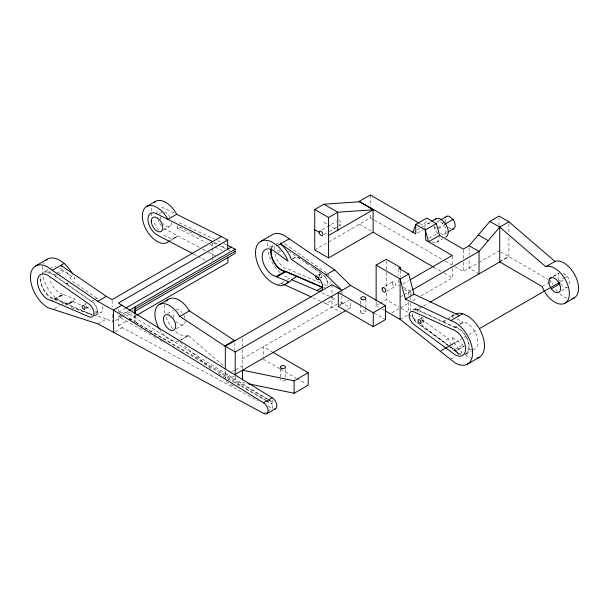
<?xml version="1.0" encoding="UTF-8"?>
<svg xmlns="http://www.w3.org/2000/svg" width="609" height="609" viewBox="0 0 609 609"><rect width="100%" height="100%" fill="white"/><g stroke="black" fill="none" stroke-linecap="round" stroke-linejoin="round"><path stroke-width="0.46" stroke-dasharray="3.04 2.28" d="M225.315 379.285L225.315 368.689M242.199 368.628L242.199 349.604M347.412 309.646L350.548 307.834L350.548 299.354M499.022 225.497L499.03 217.969M341.923 304.333L341.923 296.004M129.458 318.705L134.962 321.826L135.084 315.599M134.992 314.99L134.962 321.826M420.796 227.758L423.948 225.947L426.133 219.819M66.716 303.815L66.556 304.188L91.837 315.074M443.2 322.07L447.173 319.519M438.343 228.063L444.007 221.981M170.779 240.486L177.653 236.018L169.645 240.639M234.122 376.019L228.581 379.224M48.157 269.597L43.467 272.307A15.339 8.861 60 0 1 53.904 274.903L93.147 302.353A8.389 4.842 60 0 1 95.956 315.386L101.284 312.31M159.375 213.698L161.773 212.313M53.904 274.903L55.465 273.997M56.249 273.548L62.491 269.939L74.877 278.861A24.756 14.296 60 0 0 72.494 273.883M55.16 276.182L56.721 275.283M57.505 274.834L63.747 271.226M67.805 282.941L66.282 283.824L66.457 284.38M66.708 284.129L68.231 283.246M163.509 230.118L169.919 226.419M177.181 225.444L177.181 227.987L179.016 226.929L194.492 234.122M54.087 299.225L62.674 294.269M54.224 299.285L62.818 294.322L75.143 299.232L66.556 304.188L51.422 298.144A15.339 8.861 60 0 1 40.734 276.387M55.419 299.377L64.006 294.421M54.315 308.733L59.804 305.566M61.372 304.66L64.638 302.772A24.756 14.296 60 0 0 75.143 299.232M69.152 303.777L72.418 301.897M84.484 304.416L85.8 303.655A2.078 1.195 60 0 0 85.839 306.076M91.654 301.288L93.938 299.971M94.7 299.529L96.976 298.212L98.468 299.278M85.93 308.375L87.909 307.233A2.078 1.195 60 0 0 88.115 305.299M94.875 313.315L97.158 311.998L98.643 312.607A8.389 4.842 60 0 0 102.358 305.178M97.988 323.904L106.613 318.926L112.421 322.169L112.3 312.76M118.511 312.257L125.081 308.466M121.792 314.632L118.511 316.535L118.656 325.67L258.018 400.798M122.615 314.16L128.37 310.841M114.888 320.745L122.302 316.467M123.125 315.995L133.828 309.814M118.656 325.67L127.692 320.456M128.514 319.976L135.906 315.713M115.268 331.798L122.325 327.726M269.132 247.383L273.038 245.13M167.62 313.658L173.184 310.445M277.224 251.334L281.13 249.081M278.48 252.621L282.386 250.368M322.115 229.722L336.472 221.432M323.912 234.678L328.7 231.915M329.499 231.45L338.277 226.388M339.068 225.924L340.667 225.003M292.069 258.833L295.875 256.64M293.256 258.703L297.055 256.503M176.321 328.738L183.476 324.605M314.746 249.949L370.318 217.862L370.318 213.287M179.404 340.515L188.143 335.468L224.142 366.382M181.269 339.807L188.425 335.673M277.803 285.065L284.205 281.373M287.341 279.561L289.701 278.199L285.179 276.357A24.756 14.296 60 0 1 282.888 274.91M317.472 275.268L319.451 274.126A2.078 1.195 60 0 1 321.529 275.291A2.078 1.195 60 0 1 321.56 277.704L320.243 278.465M318.964 275.42L322.001 273.669L318.88 271.523M424.564 227.53A10.383 5.991 60 0 1 427.076 223.96L430.898 221.752M416.868 230.027L420.012 228.215M417.317 233.011L422.821 229.837M423.605 229.38L425.965 228.017M437.719 221.531L440.01 220.207M438.625 228.512L443.976 225.421M428.843 238.302L436.706 233.757M444.22 234.229L446.511 232.904M323.425 302.452L326.013 303.632L334.638 298.654L336.891 299.955M436.508 242.39L442.629 238.865M242.199 358.945L339.076 303.031M339.746 304.751L341.931 303.495M338.284 306.434L348.98 300.26M225.322 375.639L231.679 371.97M232.478 371.513L234.861 370.135M235.675 369.663L242.199 365.895M384.995 286.268L392.805 281.761M386.814 291.216L395.401 286.253M402.853 284L408.616 280.673M237.647 385.398L242.542 382.574L246.226 383.335M376.134 301.813L376.141 305.573L379.262 303.769M380.039 303.32L386.289 299.712L398.819 306.944M400.128 296.994L403.265 295.182M404.049 294.726L411.92 290.188M455.06 266.78L463.289 271.523L477.996 263.042M391.793 312.805L398.819 308.748M400.387 307.849L409.446 302.62M412.742 300.717L417.683 297.862M420.979 295.959L452.281 277.887L452.281 268.539M478.803 262.57L499.007 250.916M413.823 309.402L419.144 306.327M499.745 261.497L508.918 256.199M499.745 261.931L508.926 256.64L508.918 236.673M400.136 319.421L407.984 314.891M415.201 310.727L422.562 306.472M423.384 306L428.287 303.168M412.864 310.247A8.389 4.842 60 0 1 416.503 309.22L418.002 309.882L421.04 308.131M420.454 318.537L421.778 317.776M421.618 321.27L423.141 320.387L448.422 338.703A24.756 14.296 60 0 0 451.147 344.511M263.636 413.442L266.772 411.631M267.557 411.182L272.261 408.464L272.139 399.291M421.839 322.534L423.818 321.392A2.078 1.195 60 0 0 423.94 319.169A2.078 1.195 60 0 0 421.976 317.7A2.078 1.195 60 0 0 421.512 319.664M451.528 316.14L454.794 314.252A24.756 14.296 60 0 0 451.962 316.756L448.688 318.644A24.756 14.296 60 0 1 454.413 315.196M418.002 309.882L442.949 321.529L445.986 319.771M442.949 321.529L454.497 326.919L456.834 325.564M459.955 323.767L463.084 321.963L464.34 322.131A15.339 8.861 60 0 1 476.459 335.178A15.339 8.861 60 0 1 474.54 349.155L472.196 350.51M454.497 326.919L455.753 327.086L459.658 324.833M460.434 324.384L464.34 322.131M553.208 276.471L558.56 273.38M553.703 276.296L559.054 273.205A8.305 4.796 60 0 0 559.062 280.985M448.422 338.703L443.101 341.771L417.82 323.463M542.094 286.55L547.445 283.459M548.214 283.018L551.274 281.251L552.751 284.327M558.057 281.556L563.409 278.465M564.178 278.024L567.238 276.258L562.845 272.604M455.707 342.319L463.03 338.086M463.845 337.614L466.288 336.206M468.74 334.79L477.745 329.591M560.584 281.761L563.051 280.346M450.523 347.13L454.238 349.817L462.825 344.854L464.157 346.247L455.57 351.203M454.238 349.817L455.425 351.096L464.02 346.14M561.528 290.775L566.88 287.684M450.302 359.348L455.007 356.63M448.605 346.148L458.927 354.369L462.193 352.482A24.756 14.296 60 0 1 451.688 336.815L462.825 344.854M465.946 354.118L471.412 350.959M126.337 316.033L131.955 312.927M87.909 307.233L87.612 307.332A2.078 1.195 60 0 1 86.143 306.517L85.899 306.167M321.56 277.704L321.263 277.803A2.078 1.195 60 0 1 319.794 276.981M188.143 335.468L186.468 335.985A20.759 11.99 60 0 1 175.323 331.25M423.818 321.392L423.514 321.476A2.078 1.195 60 0 1 422.045 320.6L421.748 320.151M427.076 223.96L428.69 223.701A10.383 5.991 60 0 1 431.796 224.698M119.448 312.25L125.994 312.196L267.328 399.009M121.145 316.513L118.511 316.535L155.691 337.721M71.322 307.796L92.134 314.358M93.04 314.647L106.613 318.926M62.818 294.322L60.017 293.188A15.339 8.861 60 0 1 49.413 277.963M64.638 302.772L60.116 300.93A24.756 14.296 60 0 1 42.866 265.828M320.227 282.85L288.971 269.376L285.065 268.181A14.822 8.556 60 0 1 274.826 253.481M323.699 284.35L325.434 285.096A7.864 4.537 60 0 0 326.873 285.682M80.594 304.873L71.877 301.12A24.756 14.296 60 0 1 65.566 304.987M85.823 307.126L91.053 309.372M95.415 311.252L97.158 311.998M91.784 314.625L55.32 298.905L51.422 297.71A14.822 8.556 60 0 1 41.1 276.699M321.674 292.754L329.454 296.294M330.314 296.69L334.638 298.654M282.804 283.969L281.069 283.185A24.756 14.296 60 0 0 284.472 283.566M313.049 297.732L322.557 302.064M179.016 222.688L214.261 239.078M217.702 240.684L220.275 241.88M223.716 243.478L226.297 244.681M198.785 236.125L201.366 237.32M213.401 242.922L216.842 244.521M217.702 244.917L226.297 248.914M227.157 249.317L229.738 250.52M451.962 316.756L453.667 317.555M457.093 319.154L463.084 321.963M174.121 213.013L165.709 208.826A12.812 7.392 60 0 0 161.195 207.707M214.292 242.412L217.664 244.11M221.037 245.8L226.099 248.35M177.181 227.987L206.695 242.831M210.075 244.529L214.292 246.653M215.129 247.071L221.882 250.466M199.257 247.345L163.638 228.23M202.576 249.089L207.562 251.707M208.4 252.141L218.372 257.371M193.769 254.174L197.095 255.917M197.925 256.351L205.408 260.279M451.025 228.839L449.701 228.147A7.156 4.126 60 0 1 448.414 227.073M268.067 406.211L272.261 408.464M159.824 340.081L164.78 342.905M218.494 373.515L265.593 400.349M266.415 400.821L272.2 404.117L266.514 400.714M500.537 251.799L548.016 279.356M419.883 223.602L423.948 225.947M479.017 273.89L469.105 268.173L469.105 258.817M370.318 217.862L373.606 219.758M374.428 220.237L444.364 260.606M445.187 261.078L451.771 264.877M359.31 224.219L371.505 231.26M433.517 267.054L443.306 272.703M444.121 273.175L452.281 277.887M323.904 222.239L327.162 224.12M327.969 224.584L336.107 229.281M403.424 287.182L410.283 291.132L410.283 295.807M404.186 289.374L413.237 294.596M401.148 308.283L408 312.242M376.141 305.573L379.27 307.385M382.399 309.189L384.751 310.544M374.162 312.988L385.558 319.565M340.644 302.125L350.548 307.834M326.013 303.632L340.401 311.937M273.197 352.489L263.286 346.765L263.286 357.414M263.286 359.188L279.775 368.704M280.589 369.176L296.027 378.082M296.842 378.554L306.593 384.18M226.145 381.584L235.203 386.814M548.831 279.828L551.274 281.251M129.138 318.461L134.855 321.803M135.67 322.283L267.267 399.123M268.089 399.595L272.17 401.986L268.135 399.504M135.769 322.313L265.707 400.227M297.831 257.044L300.953 259.183M304.85 261.87L308.748 264.55M313.429 267.77L318.104 270.982M288.46 251.015L296.043 256.237M297.565 257.28L321.963 274.065M96.976 298.212L71.611 280.749A24.756 14.296 60 0 0 65.665 270.411M284.746 243.798L325.267 272.162A7.864 4.537 60 0 1 326.706 273.182M447.554 344.991L442.941 341.215M449.777 346.163L417.865 323.075A7.864 4.537 60 0 1 412.392 313.391M450.538 346.711L458.234 352.771A14.822 8.556 60 0 0 460.952 353.974M423.141 320.387L421.656 319.276A8.389 4.842 60 0 1 419.015 315.934M465.413 354.887L466.715 355.862A24.756 14.296 60 0 0 470.521 357.643M455.425 351.096L458.227 353.19A15.339 8.861 60 0 0 461.043 354.438M178.879 341.185L176.922 341.497A20.759 11.99 60 0 1 159.2 328.571M408.768 314.434L416.883 320.897M421.306 324.422L447.866 345.562M180.31 342.41L211.742 369.435M118.466 309.501L118.496 311.336M212.602 242.557L212.663 247.262M212.678 248.198L212.785 256.671M212.8 257.607L212.838 260.431M112.14 300.526L112.223 307.111M508.911 223.655L508.911 232.95M469.105 247.612L469.105 255.08M410.283 296.743L410.283 299.544M410.283 303.29L410.291 310.757M408.753 292.008L408.753 295.746M408.761 302.292L408.768 312.569M398.834 269.239L398.842 275.877M398.849 279.668L398.849 286.299M341.923 291.323L341.923 295.068M463.289 250.04L463.289 258.444M463.289 262.182L463.289 271.523M452.281 256.397L452.281 264.801M400.379 270.259L400.379 276.889M386.281 261.162L386.281 271.5M386.289 272.444L386.289 288.43M386.289 293.135L386.289 299.712M370.318 194.987L370.318 205.964M365.902 299.186L365.902 306.624M365.902 307.553L365.902 312.204M360.711 301.052L360.711 303.838M360.711 304.766L360.711 312.204M332.012 284.677L332.019 294.954M332.019 295.89L332.019 307.103M285.484 368.856L285.484 379.529M280.292 368.856L280.292 376.857M242.199 338.391L242.199 348.668M235.203 376.164L235.203 383.267M234.861 342.631L234.861 350.106M185.281 320.623A8.709 5.024 60 0 1 176.047 321.445M173.793 317.54A8.709 5.024 60 0 1 173.177 311.793M176.047 309.136A8.709 5.024 60 0 1 177.531 309.281L180.721 311.123A8.709 5.024 60 0 1 182.205 312.683M183.842 315.218A8.709 5.024 60 0 1 185.067 318.659M431.789 241.651A10.383 5.991 60 0 0 437.81 241.507L438.693 240.053A10.383 5.991 60 0 0 439.02 235.873M434.301 226.662A10.383 5.991 60 0 1 435.998 228.664M458.927 354.369A24.756 14.296 60 0 1 452.091 346.095M338.893 220.435A2.596 1.5 60 0 1 341.207 223.815A2.596 1.5 60 0 1 338.893 224.531M472.264 349.794A15.339 8.861 60 0 1 466.821 348.234M455.753 327.086A15.339 8.861 60 0 1 468.481 341.969A15.339 8.861 60 0 1 463.677 354.758M440.528 233.445A7.156 4.126 60 0 0 445.719 232.615A7.156 4.126 60 0 0 443.87 224.767L442.697 223.389A7.156 4.126 60 0 0 436.828 222.14M567.641 287.242A8.305 4.796 60 0 1 560.501 283.482M567.238 276.258A8.305 4.796 60 0 1 569.385 285.37M417.523 311.975A8.389 4.842 60 0 1 418.185 307.172M437.871 233.772A10.383 5.991 60 0 1 433.737 225.178M465.695 353.662A14.822 8.556 60 0 0 468.138 341.931A14.822 8.556 60 0 0 458.554 328.753L454.58 327.383L418.04 310.331A7.864 4.537 60 0 0 413.184 310.651M172.918 328.845A20.759 11.99 60 0 1 165.823 316.551M164.948 313.27A20.759 11.99 60 0 1 164.765 305.246M165.564 302.749A20.759 11.99 60 0 1 166.409 301.249M416.328 322.351A8.389 4.842 60 0 1 412.027 313.171M445.56 222.407A7.156 4.126 60 0 1 445.103 219.164M566.926 298.212A20.759 11.99 60 0 1 558.247 292.29M557.661 291.65A20.759 11.99 60 0 1 554.928 288.156M271.355 247.878A15.339 8.861 60 0 1 273.19 245.13M324.932 276.22A8.389 4.842 60 0 1 327.802 285.53M319.481 276.539A2.078 1.195 60 0 1 319.451 274.126M328.061 274.583A7.864 4.537 60 0 1 329.225 276.25M330.908 281.739A7.864 4.537 60 0 1 330.74 283.307M271.447 249.081A14.822 8.556 60 0 1 274.08 245.13M280.011 272.573A24.756 14.296 60 0 1 268.067 251.799M267.404 246.196A24.756 14.296 60 0 1 267.762 242.017M274.446 249.347A14.822 8.556 60 0 1 275.344 245.526M275.755 244.818A14.822 8.556 60 0 1 281.175 242.534M324.901 287.692A7.864 4.537 60 0 1 323.569 287.593M323.402 275.093A7.864 4.537 60 0 1 327.436 285.218M285.393 379.917A2.596 1.5 0 0 1 282.218 380.975A2.596 1.5 0 0 1 280.384 379.141M171.601 222.688A8.145 4.705 60 0 1 162.968 223.457M160.86 219.811A8.145 4.705 60 0 1 160.091 216.043M164.354 212.084A8.145 4.705 60 0 1 169.919 217.017M176.389 237.251A20.759 11.99 60 0 1 162.268 233.742M158.705 230.05A20.759 11.99 60 0 1 153.247 220.793M151.725 215.852A20.759 11.99 60 0 1 151.268 212.983M151.169 211.156A20.759 11.99 60 0 1 151.611 207.014M49.009 273.685A15.339 8.861 60 0 1 49.329 271.431M50.372 268.995A15.339 8.861 60 0 1 55.982 266.628M59.682 267.937A15.339 8.861 60 0 1 62.491 269.939M43.406 264.116A24.756 14.296 60 0 1 44.13 262.578M94.555 315.317A7.864 4.537 60 0 0 97.052 309.486A7.864 4.537 60 0 0 91.616 301.691L51.095 273.327A14.822 8.556 60 0 0 43.734 272.756M161.438 225.954A12.812 7.392 60 0 1 158.074 220.245M156.787 214.299A12.812 7.392 60 0 1 157.579 210.318M392.272 282.949A2.596 1.5 60 0 0 395.02 286.375A2.596 1.5 60 0 0 395.02 282.705A2.596 1.5 60 0 0 392.272 282.949M361.472 313.262A2.596 1.5 0 0 0 365.811 312.592A2.596 1.5 0 0 0 362.629 310.757A2.596 1.5 0 0 0 361.472 313.262"/><path stroke-width="0.91" d="M135.114 313.818L135.168 306.898L135.015 314.092M135.168 311.153L235.127 253.435L235.127 249.195L227.157 245.077M373.248 326.675L373.248 312.729L338.284 292.487L338.284 306.434L373.248 326.675L385.558 319.565L385.558 305.627L350.548 285.408L235.226 351.987L235.203 374.39L345.843 310.552M328.571 257.927L328.578 217.504L314.746 209.519L314.746 249.949L328.571 257.927L373.134 232.196L373.134 209.329M337.736 230.225L337.744 212.221L323.904 204.236L314.746 209.519M328.578 235.508L373.134 209.778L359.302 201.792L359.302 201.343L370.318 194.987L419.068 223.13M412.932 232.303L415.741 224.432L426.757 218.075L436.349 223.61L439.515 235.378L463.289 249.104L469.105 245.747L489.887 221.402L499.03 216.088L508.911 221.79L554.966 261.428L556.527 260.949A20.759 11.99 60 0 1 576.335 278.115A20.759 11.99 60 0 1 572.018 298.676M297.055 276.197L291.574 279.638A24.756 14.296 60 0 1 286.23 283.352M508.911 221.79L499.73 227.088L479.017 251.464L412.735 289.717M168.838 241.103L167.582 242.336A20.759 11.99 60 0 1 146.815 230.72A20.759 11.99 60 0 1 146.495 206.565L155.303 201.48M35.391 266.095L47.281 259.228M52.229 270.289L97.691 301.318L113.403 310.11L263.491 402.77A6.486 3.745 60 0 1 268.15 410.672A6.486 3.745 60 0 1 263.636 413.442L97.988 323.904L48.225 307.796A24.756 14.296 60 0 1 30.45 277.628A24.756 14.296 60 0 1 47.685 267.062L52.229 270.289L64.12 263.423A24.756 14.296 60 0 1 72.037 273.091M227.781 249.195L227.637 240.022L221.402 236.528L176.64 214.269L167.833 219.354L167.254 218.182A20.759 11.99 60 0 0 146.495 206.565M97.691 301.318L106.316 296.339L112.132 299.582L221.402 236.528M227.637 240.022L118.359 303.076L272.116 397.791A6.486 3.745 60 0 1 276.6 404.224A6.486 3.745 60 0 1 274.545 409.035M122.028 305.132L113.403 310.11L113.7 332.704M125.903 307.987L231.45 247.079M129.047 310.43L235.127 249.195M135.168 309.022L235.12 251.311M260.446 241.529L272.337 234.663A24.756 14.296 60 0 1 284.639 235.622L334.638 269.878L350.548 285.408M136.728 315.241L227.926 262.608L227.842 257.105M159.2 304.591L168.746 299.088A20.759 11.99 60 0 1 186.468 306.624L189.376 310.879L234.861 340.766L332.012 284.677L341.923 290.386L326.013 274.865L280.559 243.836A24.756 14.296 60 0 1 291.308 259.274L318.172 277.803A8.389 4.842 60 0 1 322.656 286.923A8.389 4.842 60 0 1 318.347 291.132L291.574 279.638M277.285 245.716A24.756 14.296 60 0 1 288.042 261.162L275.664 252.233A15.339 8.861 60 0 0 262.243 255.194A15.339 8.861 60 0 0 273.182 275.481L288.308 281.525A24.756 14.296 60 0 1 277.803 285.065L273.281 283.223A24.756 14.296 60 0 1 255.514 253.062A24.756 14.296 60 0 1 272.748 242.489L277.285 245.716L289.184 238.85M328.578 217.504L337.744 212.221L373.134 209.778M159.2 328.571A20.759 11.99 60 0 1 157.937 305.528A20.759 11.99 60 0 1 176.922 312.128L179.838 316.391L189.376 310.879M275.839 276.562L284.57 271.66L285.766 271.759L322.184 287.456L316.863 290.523M277.179 276.714L285.766 271.759M326.013 274.865L334.638 269.878M431.659 221.311L436.25 218.661L437.863 218.403A10.383 5.991 60 0 1 443.474 221.364C446.945 225.109 450.112 231.382 446.983 236.208A10.383 5.991 60 0 1 445.689 237.099M440.771 219.765L446.892 216.233M436.349 223.61L425.341 229.966L415.741 224.432L415.741 233.925L359.302 201.343M179.838 316.391L224.698 345.942L234.244 340.431M444.631 224.325L453.043 219.468L449.267 216.324A7.156 4.126 60 0 0 446.001 216.842M376.134 300.876L376.134 265.136L386.281 259.274L400.379 267.412L400.379 269.307M439.515 235.378L428.508 241.743L425.341 229.966L425.699 240.121L452.281 255.46L410.268 279.721M448.041 232.021L453.393 228.931M459.445 315.622L413.983 294.155L408.73 274.004L400.113 278.983L400.136 319.421L454.824 362.728A24.756 14.296 60 0 0 472.599 353.083A24.756 14.296 60 0 0 455.357 322.61L405.358 299.133L400.113 278.983L376.134 265.136M373.248 312.729L385.558 305.627M405.358 299.133L413.983 294.155M429.924 302.224L499.745 261.931L499.73 227.088L489.887 221.402M263.491 402.77L272.116 397.791M248.069 383.723L294.124 393.262L308.215 385.124L308.215 372.7L273.197 352.489M266.856 413.694L275.481 408.715M450.82 320.6L462.711 313.734L467.255 315.744A24.756 14.296 60 0 1 483.713 339.51A24.756 14.296 60 0 1 477.053 358.153M499.73 227.088L545.793 266.727L554.966 261.428M549.881 278.503L551.411 277.62M441.038 350.784L454.893 342.783M479.382 328.647L559.762 282.241M551.328 288.78L559.74 283.923M565.076 303.145L574.249 297.847M467.286 364.22L479.176 357.354M234.861 340.766L225.315 346.262L224.698 345.942M242.542 379.909L242.542 370.15L294.117 380.808L308.215 372.7M400.379 267.412L398.834 268.295L408.73 274.004M545.793 266.727L547.354 266.247A20.759 11.99 60 0 1 566.72 282.386A20.759 11.99 60 0 1 564.132 303.602A20.759 11.99 60 0 1 544.309 291.163L542.094 286.55L499.745 261.931M323.904 204.236L359.302 201.792M284.57 271.66L281.769 270.518A15.339 8.861 60 0 1 271.081 248.769M322.131 287.006L285.667 271.287L281.761 270.091A14.822 8.556 60 0 1 271.447 249.081M283.665 284.365L311.321 296.948M212.594 241.613L156.894 213.911A12.812 7.392 60 0 0 147.979 219.385A12.812 7.392 60 0 0 157.175 234.99L192.939 253.74M478.301 234.975L488.182 240.677M469.105 245.747L479.017 251.464L479.017 273.89M373.134 232.196L433.517 267.054M314.746 229.73L319.185 232.295A2.596 1.5 60 0 0 321.933 235.713A2.596 1.5 60 0 0 321.933 232.044A2.596 1.5 60 0 0 319.185 232.295M385.535 311.001L400.136 319.421M235.226 351.987L225.315 346.262L225.315 368.689M106.316 296.339L60.854 265.311A24.756 14.296 60 0 1 62.103 266.453M64.12 263.423L59.583 260.195A24.756 14.296 60 0 0 46.078 260.127M176.64 214.269L176.062 213.097A20.759 11.99 60 0 0 154.062 202.447M294.117 380.808L294.124 393.262M434.955 219.544A10.383 5.991 60 0 1 436.25 218.661M455.463 313.932A24.756 14.296 60 0 1 462.711 313.734M166.919 300.602A20.759 11.99 60 0 1 168.092 299.514M453.043 219.468A7.156 4.126 60 0 1 452.281 229.106M316.452 275.93A2.078 1.195 60 0 0 316.178 278.45L316.49 278.892A2.078 1.195 60 0 0 317.959 279.714L318.256 279.615A2.078 1.195 60 0 0 317.921 276.752M84.605 309.144L84.308 309.243A2.078 1.195 60 0 1 82.839 308.42L82.535 307.979A2.078 1.195 60 0 1 82.497 305.566A2.078 1.195 60 0 1 84.575 306.723A2.078 1.195 60 0 1 84.605 309.144M420.514 323.295L420.21 323.387A2.078 1.195 60 0 1 418.741 322.511L418.444 322.062A2.078 1.195 60 0 1 418.474 319.679A2.078 1.195 60 0 1 420.545 320.92A2.078 1.195 60 0 1 420.514 323.295M52.016 300.816L48.119 299.62A14.822 8.556 60 0 1 37.476 281.564A14.822 8.556 60 0 1 47.799 275.238L88.313 303.594A7.864 4.537 60 0 1 93.961 313.178A7.864 4.537 60 0 1 88.48 316.535L52.016 300.816M452.533 329.461L414.737 312.234A7.864 4.537 60 0 0 409.088 315.302A7.864 4.537 60 0 0 414.562 324.978L454.931 354.674A14.822 8.556 60 0 0 465.573 348.904A14.822 8.556 60 0 0 455.25 330.664L452.533 329.461M169.584 315.462L167.993 314.792A8.709 5.024 60 0 0 164.544 323.737A8.709 5.024 60 0 0 174.631 329.56A8.709 5.024 60 0 0 171.175 316.627L169.584 315.462M382.117 288.811A2.596 1.5 60 0 0 384.873 292.236A2.596 1.5 60 0 0 384.873 288.559A2.596 1.5 60 0 0 382.117 288.811M361.472 299.316A2.596 1.5 0 0 0 365.811 298.646A2.596 1.5 0 0 0 362.629 296.811A2.596 1.5 0 0 0 361.472 299.316M548.907 283.01A8.305 4.796 60 0 0 558.468 292.541A8.305 4.796 60 0 0 556.702 279.95A8.305 4.796 60 0 0 548.907 283.01M281.053 368.133A2.596 1.5 0 0 0 285.393 367.463A2.596 1.5 0 0 0 282.218 365.628A2.596 1.5 0 0 0 281.053 368.133M151.276 221.128A8.145 4.705 60 0 0 159.916 231.869A8.145 4.705 60 0 0 159.916 220.351A8.145 4.705 60 0 0 151.276 221.128"/></g></svg>
